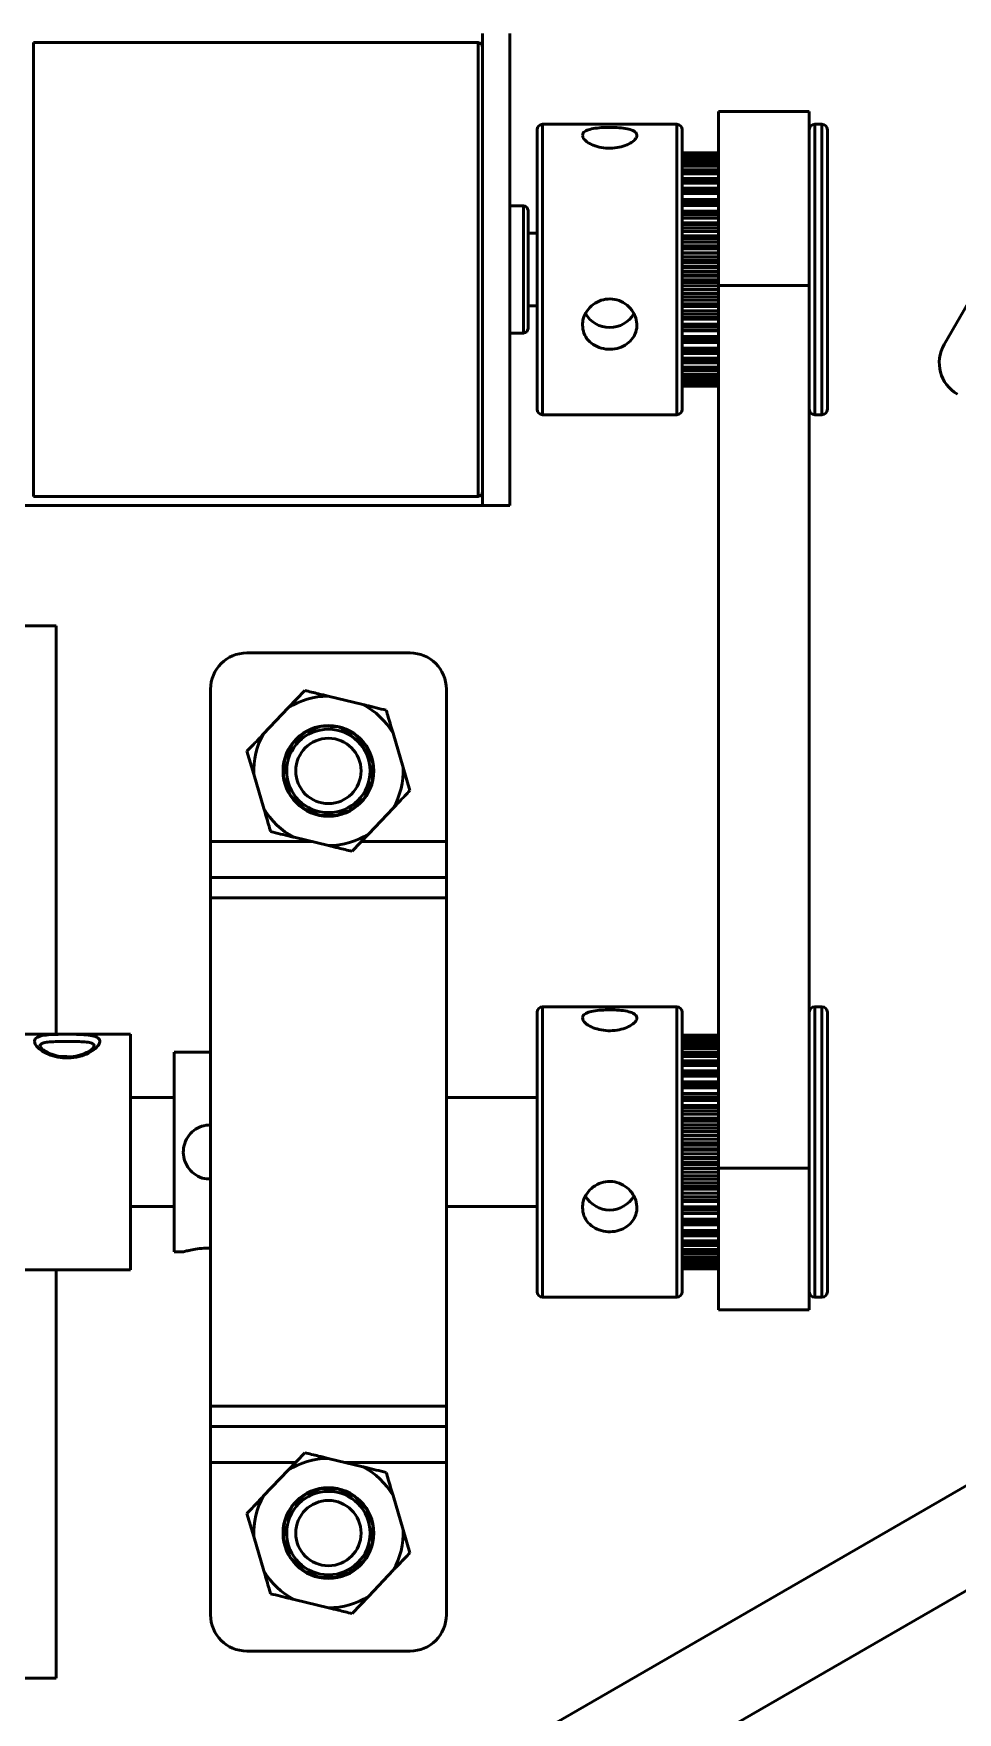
# Model space of a CAD drawing. Header units: millimetres. Extents: x 263 to 2983, y 441 to 2500.
# Drawn here: x 647.9 to 698.8, y 1646.9 to 1739.4 of the extents above; entities that cross this region are included whole.
import ezdxf

# ---------------------------------------------------------------- set-up
doc = ezdxf.new("R2010")
doc.units = ezdxf.units.MM
doc.header["$LTSCALE"] = 0.5
doc.layers.add('BOL', color=7, linetype='Continuous', lineweight=50)

msp = doc.modelspace()

# ---------------------------------------------------------------- linework, layer by layer
at = {"layer": 'BOL'}
for p, q in [((672.654, 1713.387), (672.654, 1739.387)), ((674.154, 1713.387), (674.154, 1739.387)), ((672.404, 1738.887), (647.904, 1738.887)), ((647.904, 1738.887), (647.904, 1713.887)), ((672.404, 1713.887), (672.404, 1738.887)), ((690.654, 1735.087), (685.654, 1735.087)), ((685.654, 1735.087), (685.654, 1725.497)), ((690.654, 1735.087), (690.654, 1725.497)), ((675.654, 1718.687), (675.654, 1734.087)), ((683.354, 1734.387), (675.954, 1734.387)), ((675.954, 1718.387), (675.954, 1734.387)), ((683.354, 1718.387), (683.354, 1734.387)), ((683.654, 1718.687), (683.654, 1734.087)), ((691.354, 1734.387), (690.954, 1734.387)), ((690.954, 1718.387), (690.954, 1734.387)), ((691.354, 1718.387), (691.354, 1734.387)), ((691.654, 1718.687), (691.654, 1734.087)), ((685.654, 1732.821), (683.654, 1732.821)), ((685.654, 1732.812), (683.654, 1732.812)), ((685.654, 1732.797), (683.654, 1732.797)), ((685.654, 1732.783), (683.654, 1732.783)), ((685.654, 1732.723), (683.654, 1732.723)), ((685.654, 1732.683), (683.654, 1732.683)), ((685.654, 1732.644), (683.654, 1732.644)), ((685.654, 1732.534), (683.654, 1732.534)), ((685.654, 1732.47), (683.654, 1732.47)), ((685.654, 1732.407), (683.654, 1732.407)), ((685.654, 1732.249), (683.654, 1732.249)), ((685.654, 1732.161), (683.654, 1732.161)), ((685.654, 1732.074), (683.654, 1732.074)), ((685.654, 1731.87), (683.654, 1731.87)), ((685.654, 1731.76), (683.654, 1731.76)), ((685.654, 1731.652), (683.654, 1731.652)), ((685.654, 1731.406), (683.654, 1731.406)), ((685.654, 1731.276), (683.654, 1731.276)), ((685.654, 1731.147), (683.654, 1731.147)), ((685.654, 1730.862), (683.654, 1730.862)), ((685.654, 1730.714), (683.654, 1730.714)), ((685.654, 1730.567), (683.654, 1730.567)), ((685.654, 1730.247), (683.654, 1730.247)), ((685.654, 1730.083), (683.654, 1730.083)), ((698.088, 1722.251), (702.588, 1730.045)), ((674.904, 1729.887), (674.154, 1729.887)), ((674.904, 1722.887), (674.904, 1729.887)), ((675.154, 1729.637), (675.154, 1723.137)), ((685.654, 1729.921), (683.654, 1729.921)), ((685.654, 1729.609), (683.654, 1729.609)), ((685.654, 1729.572), (683.654, 1729.572)), ((685.654, 1729.395), (683.654, 1729.395)), ((685.654, 1729.219), (683.654, 1729.219)), ((675.654, 1728.387), (675.154, 1728.387)), ((685.654, 1728.949), (683.654, 1728.949)), ((685.654, 1728.846), (683.654, 1728.846)), ((685.654, 1728.659), (683.654, 1728.659)), ((685.654, 1728.473), (683.654, 1728.473)), ((685.654, 1728.249), (683.654, 1728.249)), ((685.654, 1728.082), (683.654, 1728.082)), ((685.654, 1727.887), (683.654, 1727.887)), ((685.654, 1727.693), (683.654, 1727.693)), ((685.654, 1727.519), (683.654, 1727.519)), ((685.654, 1727.313), (683.654, 1727.313)), ((685.654, 1727.291), (683.654, 1727.291)), ((685.654, 1727.092), (683.654, 1727.092)), ((685.654, 1726.893), (683.654, 1726.893)), ((685.654, 1726.771), (683.654, 1726.771)), ((685.654, 1726.563), (683.654, 1726.563)), ((685.654, 1726.485), (683.654, 1726.485)), ((685.654, 1726.285), (683.654, 1726.285)), ((685.654, 1726.085), (683.654, 1726.085)), ((685.654, 1726.017), (683.654, 1726.017)), ((685.654, 1725.81), (683.654, 1725.81)), ((685.654, 1725.678), (683.654, 1725.678)), ((685.654, 1725.48), (683.654, 1725.48)), ((690.654, 1725.497), (685.654, 1725.497)), ((685.654, 1725.497), (685.654, 1676.867)), ((690.654, 1725.497), (690.654, 1676.867)), ((685.654, 1725.282), (683.654, 1725.282)), ((685.654, 1725.269), (683.654, 1725.269)), ((685.654, 1725.066), (683.654, 1725.066)), ((685.654, 1724.883), (683.654, 1724.883)), ((685.654, 1724.69), (683.654, 1724.69)), ((685.654, 1724.496), (683.654, 1724.496)), ((675.154, 1724.387), (675.654, 1724.387)), ((685.654, 1724.343), (683.654, 1724.343)), ((685.654, 1724.111), (683.654, 1724.111)), ((685.654, 1723.926), (683.654, 1723.926)), ((685.654, 1723.74), (683.654, 1723.74)), ((685.654, 1723.652), (683.654, 1723.652)), ((674.154, 1722.887), (674.904, 1722.887)), ((685.654, 1723.374), (683.654, 1723.374)), ((685.654, 1723.201), (683.654, 1723.201)), ((685.654, 1723.026), (683.654, 1723.026)), ((685.654, 1723.004), (683.654, 1723.004)), ((685.654, 1722.686), (683.654, 1722.686)), ((685.654, 1722.526), (683.654, 1722.526)), ((685.654, 1722.365), (683.654, 1722.365)), ((685.654, 1722.056), (683.654, 1722.056)), ((685.654, 1721.912), (683.654, 1721.912)), ((685.654, 1721.767), (683.654, 1721.767)), ((685.654, 1721.494), (683.654, 1721.494)), ((685.654, 1721.369), (683.654, 1721.369)), ((685.654, 1721.242), (683.654, 1721.242)), ((685.654, 1721.009), (683.654, 1721.009)), ((685.654, 1720.904), (683.654, 1720.904)), ((685.654, 1720.798), (683.654, 1720.798)), ((685.654, 1720.609), (683.654, 1720.609)), ((685.654, 1720.527), (683.654, 1720.527)), ((685.654, 1720.443), (683.654, 1720.443)), ((685.654, 1720.3), (683.654, 1720.3)), ((685.654, 1720.241), (683.654, 1720.241)), ((685.654, 1720.181), (683.654, 1720.181)), ((685.654, 1720.087), (683.654, 1720.087)), ((685.654, 1720.053), (683.654, 1720.053)), ((685.654, 1720.017), (683.654, 1720.017)), ((685.654, 1719.974), (683.654, 1719.974)), ((685.654, 1719.964), (683.654, 1719.964)), ((685.654, 1719.953), (683.654, 1719.953)), ((675.954, 1718.387), (683.354, 1718.387)), ((690.954, 1718.387), (691.354, 1718.387)), ((643.654, 1713.387), (672.654, 1713.387)), ((647.904, 1713.887), (672.404, 1713.887)), ((672.654, 1713.387), (674.154, 1713.387)), ((649.154, 1706.757), (644.254, 1706.757)), ((649.154, 1684.257), (649.154, 1706.757)), ((668.654, 1705.257), (659.654, 1705.257)), ((657.654, 1703.257), (657.654, 1694.863)), ((661.935, 1702.227), (662.85, 1703.188)), ((670.654, 1703.257), (670.654, 1694.863)), ((660.58, 1700.805), (661.935, 1702.227)), ((664.14, 1702.876), (666.049, 1702.414)), ((667.714, 1700.828), (668.268, 1698.944)), ((660.039, 1698.57), (659.665, 1699.844)), ((660.594, 1696.686), (660.039, 1698.57)), ((668.268, 1698.944), (668.643, 1697.67)), ((667.728, 1696.709), (666.373, 1695.287)), ((657.654, 1694.863), (657.654, 1692.881)), ((663.239, 1694.863), (657.654, 1694.863)), ((664.167, 1694.638), (662.258, 1695.1)), ((666.373, 1695.287), (665.457, 1694.326)), ((670.654, 1694.863), (665.969, 1694.863)), ((670.654, 1694.863), (670.654, 1692.881)), ((670.654, 1692.881), (657.654, 1692.881)), ((657.654, 1691.757), (657.654, 1692.881)), ((670.654, 1691.757), (670.654, 1692.881)), ((670.654, 1691.757), (657.654, 1691.757)), ((657.654, 1691.757), (657.654, 1663.757)), ((670.654, 1691.757), (670.654, 1663.757)), ((683.354, 1685.757), (675.954, 1685.757)), ((675.954, 1669.757), (675.954, 1685.757)), ((683.354, 1669.757), (683.354, 1685.757)), ((691.354, 1685.757), (690.954, 1685.757)), ((690.954, 1669.757), (690.954, 1685.757)), ((691.354, 1669.757), (691.354, 1685.757)), ((675.654, 1670.057), (675.654, 1685.457)), ((683.654, 1670.057), (683.654, 1685.457)), ((691.654, 1670.057), (691.654, 1685.457)), ((653.254, 1684.257), (646.754, 1684.257)), ((653.254, 1684.257), (653.254, 1683.854)), ((653.254, 1683.854), (653.254, 1671.257)), ((685.654, 1684.191), (683.654, 1684.191)), ((685.654, 1684.183), (683.654, 1684.183)), ((685.654, 1684.167), (683.654, 1684.167)), ((685.654, 1684.153), (683.654, 1684.153)), ((685.654, 1684.094), (683.654, 1684.094)), ((685.654, 1684.053), (683.654, 1684.053)), ((685.654, 1684.014), (683.654, 1684.014)), ((685.654, 1683.905), (683.654, 1683.905)), ((685.654, 1683.84), (683.654, 1683.84)), ((685.654, 1683.777), (683.654, 1683.777)), ((657.654, 1683.257), (655.654, 1683.257)), ((655.654, 1677.757), (655.654, 1683.257)), ((685.654, 1683.619), (683.654, 1683.619)), ((685.654, 1683.531), (683.654, 1683.531)), ((685.654, 1683.445), (683.654, 1683.445)), ((685.654, 1683.241), (683.654, 1683.241)), ((685.654, 1683.131), (683.654, 1683.131)), ((685.654, 1683.022), (683.654, 1683.022)), ((685.654, 1682.776), (683.654, 1682.776)), ((685.654, 1682.646), (683.654, 1682.646)), ((685.654, 1682.517), (683.654, 1682.517)), ((685.654, 1682.232), (683.654, 1682.232)), ((685.654, 1682.084), (683.654, 1682.084)), ((685.654, 1681.937), (683.654, 1681.937)), ((685.654, 1681.617), (683.654, 1681.617)), ((685.654, 1681.454), (683.654, 1681.454)), ((685.654, 1681.291), (683.654, 1681.291)), ((685.654, 1680.98), (683.654, 1680.98)), ((685.654, 1680.942), (683.654, 1680.942)), ((655.654, 1680.757), (653.254, 1680.757)), ((675.654, 1680.757), (670.654, 1680.757)), ((685.654, 1680.765), (683.654, 1680.765)), ((685.654, 1680.589), (683.654, 1680.589)), ((685.654, 1680.32), (683.654, 1680.32)), ((685.654, 1680.216), (683.654, 1680.216)), ((685.654, 1680.029), (683.654, 1680.029)), ((685.654, 1679.843), (683.654, 1679.843)), ((685.654, 1679.619), (683.654, 1679.619)), ((685.654, 1679.452), (683.654, 1679.452)), ((685.654, 1679.258), (683.654, 1679.258)), ((685.654, 1679.064), (683.654, 1679.064)), ((685.654, 1678.889), (683.654, 1678.889)), ((685.654, 1678.684), (683.654, 1678.684)), ((685.654, 1678.661), (683.654, 1678.661)), ((685.654, 1678.462), (683.654, 1678.462)), ((685.654, 1678.264), (683.654, 1678.264)), ((655.654, 1672.257), (655.654, 1677.757)), ((685.654, 1678.141), (683.654, 1678.141)), ((685.654, 1677.933), (683.654, 1677.933)), ((685.654, 1677.856), (683.654, 1677.856)), ((685.654, 1677.656), (683.654, 1677.656)), ((685.654, 1677.456), (683.654, 1677.456)), ((685.654, 1677.388), (683.654, 1677.388)), ((685.654, 1677.18), (683.654, 1677.18)), ((685.654, 1677.049), (683.654, 1677.049)), ((685.654, 1676.851), (683.654, 1676.851)), ((685.654, 1676.652), (683.654, 1676.652)), ((685.654, 1676.64), (683.654, 1676.64)), ((685.654, 1676.436), (683.654, 1676.436)), ((690.654, 1676.867), (685.654, 1676.867)), ((685.654, 1676.867), (685.654, 1669.057)), ((690.654, 1676.867), (690.654, 1669.057)), ((685.654, 1676.253), (683.654, 1676.253)), ((685.654, 1676.06), (683.654, 1676.06)), ((685.654, 1675.867), (683.654, 1675.867)), ((685.654, 1675.713), (683.654, 1675.713)), ((685.654, 1675.481), (683.654, 1675.481)), ((653.254, 1674.757), (655.654, 1674.757)), ((670.654, 1674.757), (675.654, 1674.757)), ((685.654, 1675.296), (683.654, 1675.296)), ((685.654, 1675.111), (683.654, 1675.111)), ((685.654, 1675.022), (683.654, 1675.022)), ((685.654, 1674.745), (683.654, 1674.745)), ((685.654, 1674.571), (683.654, 1674.571)), ((685.654, 1674.396), (683.654, 1674.396)), ((685.654, 1674.375), (683.654, 1674.375)), ((685.654, 1674.056), (683.654, 1674.056)), ((685.654, 1673.896), (683.654, 1673.896)), ((685.654, 1673.735), (683.654, 1673.735)), ((685.654, 1673.426), (683.654, 1673.426)), ((685.654, 1673.282), (683.654, 1673.282)), ((685.654, 1673.137), (683.654, 1673.137)), ((685.654, 1672.864), (683.654, 1672.864)), ((685.654, 1672.739), (683.654, 1672.739)), ((685.654, 1672.612), (683.654, 1672.612)), ((655.654, 1672.257), (656.171, 1672.257)), ((685.654, 1672.379), (683.654, 1672.379)), ((685.654, 1672.275), (683.654, 1672.275)), ((685.654, 1672.169), (683.654, 1672.169)), ((685.654, 1671.979), (683.654, 1671.979)), ((685.654, 1671.897), (683.654, 1671.897)), ((685.654, 1671.813), (683.654, 1671.813)), ((685.654, 1671.67), (683.654, 1671.67)), ((647.119, 1671.257), (653.254, 1671.257)), ((649.154, 1648.757), (649.154, 1671.257)), ((685.654, 1671.612), (683.654, 1671.612)), ((685.654, 1671.551), (683.654, 1671.551)), ((685.654, 1671.457), (683.654, 1671.457)), ((685.654, 1671.423), (683.654, 1671.423)), ((685.654, 1671.387), (683.654, 1671.387)), ((685.654, 1671.344), (683.654, 1671.344)), ((685.654, 1671.335), (683.654, 1671.335)), ((685.654, 1671.323), (683.654, 1671.323)), ((675.954, 1669.757), (683.354, 1669.757)), ((685.654, 1669.057), (690.654, 1669.057)), ((690.954, 1669.757), (691.354, 1669.757)), ((669.56, 1642.196), (711.674, 1666.511)), ((670.654, 1663.757), (657.654, 1663.757)), ((657.654, 1663.757), (657.654, 1662.633)), ((670.654, 1663.757), (670.654, 1662.633)), ((670.654, 1662.633), (657.654, 1662.633)), ((657.654, 1660.651), (657.654, 1662.633)), ((670.654, 1660.651), (670.654, 1662.633)), ((672.06, 1637.866), (714.174, 1662.181)), ((657.654, 1660.651), (657.654, 1652.257)), ((662.339, 1660.651), (657.654, 1660.651)), ((661.935, 1660.227), (662.85, 1661.188)), ((664.14, 1660.876), (666.049, 1660.414)), ((670.654, 1660.651), (665.069, 1660.651)), ((670.654, 1660.651), (670.654, 1652.257)), ((660.58, 1658.805), (661.935, 1660.227)), ((667.714, 1658.828), (668.268, 1656.944)), ((660.039, 1656.57), (659.665, 1657.844)), ((668.268, 1656.944), (668.643, 1655.67)), ((660.594, 1654.686), (660.039, 1656.57)), ((667.728, 1654.709), (666.373, 1653.287)), ((666.373, 1653.287), (665.457, 1652.326)), ((664.167, 1652.638), (662.258, 1653.1)), ((668.654, 1650.257), (659.654, 1650.257)), ((643.625, 1648.757), (649.154, 1648.757))]:
    msp.add_line(p, q, dxfattribs=at)
at = {"layer": 'BOL', "flags": 128}
for points in [[(665.418, 1696.612), (664.57, 1696.303), (663.642, 1696.321), (662.813, 1696.659), (662.054, 1697.419), (661.685, 1698.436), (661.741, 1699.372), (662.163, 1700.251), (662.869, 1700.889), (663.76, 1701.215), (664.735, 1701.178), (665.59, 1700.791), (666.255, 1700.093), (666.606, 1699.188), (666.582, 1698.208), (666.158, 1697.28), (665.418, 1696.612), (665.418, 1696.612)], [(665.418, 1654.612), (664.57, 1654.303), (663.642, 1654.321), (662.813, 1654.659), (662.054, 1655.419), (661.685, 1656.436), (661.741, 1657.372), (662.163, 1658.251), (662.869, 1658.889), (663.76, 1659.215), (664.735, 1659.178), (665.59, 1658.791), (666.255, 1658.093), (666.606, 1657.188), (666.582, 1656.208), (666.158, 1655.28), (665.418, 1654.612), (665.418, 1654.612)]]:
    msp.add_lwpolyline(points, dxfattribs=at)
at = {"layer": 'BOL'}
for centre, radius in [((664.154, 1698.757), 2.5), ((664.154, 1698.757), 2.3), ((664.154, 1698.757), 1.8), ((664.154, 1656.757), 2.5), ((664.154, 1656.757), 2.3), ((664.154, 1656.757), 1.8)]:
    msp.add_circle(centre, radius, dxfattribs=at)
for centre, radius, start, end in [((672.404, 1738.637), 0.25, 0, 90), ((675.954, 1734.087), 0.3, 90, 180), ((683.354, 1734.087), 0.3, 0, 90), ((690.954, 1734.087), 0.3, 90, 180), ((691.354, 1734.087), 0.3, 0, 90), ((674.904, 1729.637), 0.25, 0, 90), ((679.654, 1724.737), 1.547, 210.27074, 329.70625), ((674.904, 1723.137), 0.25, 270, 0), ((699.82, 1721.251), 2, 150, 240), ((675.954, 1718.687), 0.3, 180, 270), ((683.354, 1718.687), 0.3, 270, 0), ((690.954, 1718.687), 0.3, 180, 270), ((691.354, 1718.687), 0.3, 270, 0), ((672.404, 1714.137), 0.25, 270, 0), ((659.654, 1703.257), 2, 90, 180), ((668.654, 1703.257), 2, 0, 90), ((664.154, 1698.757), 4.119, 90.18721, 122.59771), ((664.154, 1698.757), 4.119, 30.18721, 62.59771), ((664.154, 1698.757), 4.119, 150.18721, 182.59771), ((664.154, 1698.757), 4.119, 330.18721, 2.59771), ((664.154, 1698.757), 4.119, 210.18721, 242.59771), ((664.154, 1698.757), 4.119, 270.18721, 302.59771), ((675.954, 1685.457), 0.3, 90, 180), ((683.354, 1685.457), 0.3, 0, 90), ((690.954, 1685.457), 0.3, 90, 180), ((691.354, 1685.457), 0.3, 0, 90), ((679.654, 1676.107), 1.547, 210.26537, 329.71163), ((675.954, 1670.057), 0.3, 180, 270), ((683.354, 1670.057), 0.3, 270, 0), ((690.954, 1670.057), 0.3, 180, 270), ((691.354, 1670.057), 0.3, 270, 0), ((664.154, 1656.757), 4.119, 90.18721, 122.59771), ((664.154, 1656.757), 4.119, 30.18721, 62.59771), ((664.154, 1656.757), 4.119, 150.18721, 182.59771), ((664.154, 1656.757), 4.119, 330.18721, 2.59771), ((664.154, 1656.757), 4.119, 210.18721, 242.59771), ((664.154, 1656.757), 4.119, 270.18721, 302.59771), ((659.654, 1652.257), 2, 180, 270), ((668.654, 1652.257), 2, 270, 0)]:
    msp.add_arc(centre, radius, start, end, dxfattribs=at)
for points, knots in [([(678.154, 1733.777), (678.17, 1733.71), (678.203, 1733.576), (678.456, 1733.365), (678.832, 1733.188), (679.306, 1733.078), (679.816, 1733.06), (680.304, 1733.137), (680.721, 1733.291), (681.023, 1733.493), (681.171, 1733.707), (681.148, 1733.898), (680.961, 1734.047), (680.629, 1734.149), (680.186, 1734.207), (679.682, 1734.226), (679.179, 1734.211), (678.73, 1734.159), (678.383, 1734.063), (678.184, 1733.931), (678.163, 1733.823), (678.154, 1733.777)], [0, 0, 0, 0, 0.053048, 0.10608, 0.159681, 0.213694, 0.267076, 0.319764, 0.372776, 0.426618, 0.48052, 0.533622, 0.58632, 0.6396, 0.69358, 0.747289, 0.800146, 0.852913, 0.906474, 0.960493, 1, 1, 1, 1]), ([(678.154, 1723.322), (678.17, 1723.169), (678.203, 1722.863), (678.456, 1722.468), (678.832, 1722.171), (679.306, 1722.001), (679.816, 1721.975), (680.304, 1722.091), (680.721, 1722.34), (681.023, 1722.703), (681.171, 1723.146), (681.148, 1723.619), (680.961, 1724.067), (680.629, 1724.442), (680.186, 1724.696), (679.682, 1724.79), (679.179, 1724.715), (678.73, 1724.482), (678.383, 1724.12), (678.184, 1723.711), (678.163, 1723.438), (678.154, 1723.322)], [0, 0, 0, 0, 0.053053, 0.106083, 0.159684, 0.213698, 0.26708, 0.319767, 0.372779, 0.426625, 0.480521, 0.533625, 0.586328, 0.639605, 0.693584, 0.747293, 0.800149, 0.852918, 0.906478, 0.960494, 1, 1, 1, 1]), ([(662.85, 1703.188), (663.102, 1703.127), (663.528, 1703.024), (663.963, 1702.919), (664.14, 1702.876)], [0, 0, 0, 0, 0.592744, 1, 1, 1, 1]), ([(666.049, 1702.414), (666.113, 1702.398), (666.549, 1702.293), (666.975, 1702.19), (667.339, 1702.101)], [0, 0, 0, 0, 0.145961, 1, 1, 1, 1]), ([(667.339, 1702.101), (667.378, 1701.972), (667.501, 1701.553), (667.627, 1701.124), (667.714, 1700.828)], [0, 0, 0, 0, 0.309689, 1, 1, 1, 1]), ([(659.665, 1699.844), (659.758, 1699.942), (660.059, 1700.258), (660.367, 1700.581), (660.58, 1700.805)], [0, 0, 0, 0, 0.309702, 1, 1, 1, 1]), ([(668.643, 1697.67), (668.55, 1697.573), (668.249, 1697.257), (667.94, 1696.933), (667.728, 1696.709)], [0, 0, 0, 0, 0.309676, 1, 1, 1, 1]), ([(660.968, 1695.413), (660.93, 1695.542), (660.807, 1695.961), (660.681, 1696.39), (660.594, 1696.686)], [0, 0, 0, 0, 0.309689, 1, 1, 1, 1]), ([(665.321, 1696.776), (665.339, 1696.745), (665.371, 1696.691), (665.404, 1696.636), (665.418, 1696.612)], [0, 0, 0, 0, 0.560194, 1, 1, 1, 1]), ([(662.258, 1695.1), (662.195, 1695.116), (661.759, 1695.221), (661.332, 1695.325), (660.968, 1695.413)], [0, 0, 0, 0, 0.145979, 1, 1, 1, 1]), ([(665.457, 1694.326), (665.205, 1694.387), (664.78, 1694.49), (664.345, 1694.595), (664.167, 1694.638)], [0, 0, 0, 0, 0.592736, 1, 1, 1, 1]), ([(678.154, 1685.147), (678.17, 1685.08), (678.203, 1684.946), (678.456, 1684.735), (678.832, 1684.558), (679.306, 1684.448), (679.816, 1684.43), (680.304, 1684.507), (680.721, 1684.661), (681.023, 1684.863), (681.171, 1685.077), (681.148, 1685.269), (680.961, 1685.418), (680.629, 1685.519), (680.186, 1685.577), (679.682, 1685.596), (679.179, 1685.581), (678.73, 1685.529), (678.383, 1685.433), (678.184, 1685.302), (678.163, 1685.193), (678.154, 1685.147)], [0, 0, 0, 0, 0.053053, 0.106086, 0.159684, 0.213699, 0.267081, 0.319768, 0.372779, 0.426621, 0.480525, 0.533628, 0.586326, 0.639604, 0.693584, 0.747293, 0.80015, 0.852916, 0.90648, 0.960498, 1, 1, 1, 1]), ([(647.954, 1683.854), (647.954, 1683.865), (647.958, 1683.947), (648.052, 1684.071), (648.358, 1684.179), (648.822, 1684.23), (649.399, 1684.246), (650.013, 1684.247), (650.585, 1684.234), (651.068, 1684.193), (651.406, 1684.099), (651.571, 1683.94), (651.549, 1683.72), (651.338, 1683.459), (650.956, 1683.201), (650.433, 1683.001), (649.828, 1682.915), (649.226, 1682.968), (648.689, 1683.136), (648.263, 1683.382), (647.999, 1683.643), (647.968, 1683.788), (647.954, 1683.854)], [0, 0, 0, 0, 0.008753, 0.061375, 0.113781, 0.167276, 0.220759, 0.272212, 0.322429, 0.374316, 0.428961, 0.479601, 0.532514, 0.585104, 0.637963, 0.69173, 0.744436, 0.795014, 0.845657, 0.898883, 0.954173, 1, 1, 1, 1]), ([(651.234, 1683.554), (651.24, 1683.582), (651.259, 1683.668), (651.124, 1683.76), (650.848, 1683.823), (650.443, 1683.841), (649.969, 1683.842), (649.46, 1683.842), (648.98, 1683.84), (648.593, 1683.814), (648.337, 1683.742), (648.257, 1683.646), (648.254, 1683.582), (648.254, 1683.572)], [0, 0, 0, 0, 0.046783, 0.145283, 0.253052, 0.356973, 0.458564, 0.562986, 0.671048, 0.777862, 0.880897, 0.983049, 1, 1, 1, 1]), ([(649.634, 1683.016), (649.555, 1683.016), (649.292, 1683.017), (648.876, 1683.142), (648.498, 1683.328), (648.322, 1683.483), (648.283, 1683.536), (648.273, 1683.549)], [0, 0, 0, 0, 0.118139, 0.394504, 0.682749, 0.920155, 1, 1, 1, 1]), ([(651.254, 1683.553), (651.256, 1683.566), (651.261, 1683.596), (651.162, 1683.446), (650.909, 1683.272), (650.506, 1683.096), (650.042, 1682.99), (649.742, 1683.009), (649.634, 1683.016)], [0, 0, 0, 0, 0.127718, 0.291626, 0.460115, 0.662491, 0.878448, 1, 1, 1, 1]), ([(657.654, 1679.257), (657.489, 1679.241), (657.159, 1679.209), (656.717, 1678.961), (656.373, 1678.592), (656.169, 1678.12), (656.133, 1677.611), (656.263, 1677.127), (656.541, 1676.709), (656.945, 1676.409), (657.342, 1676.256), (657.583, 1676.272), (657.654, 1676.277)], [0, 0, 0, 0, 0.104631, 0.209169, 0.31618, 0.424963, 0.531117, 0.634495, 0.738965, 0.846777, 0.955271, 1, 1, 1, 1]), ([(678.154, 1674.693), (678.17, 1674.54), (678.203, 1674.233), (678.456, 1673.839), (678.832, 1673.541), (679.306, 1673.371), (679.816, 1673.345), (680.304, 1673.462), (680.721, 1673.71), (681.023, 1674.073), (681.171, 1674.517), (681.148, 1674.989), (680.961, 1675.437), (680.629, 1675.812), (680.186, 1676.066), (679.682, 1676.161), (679.179, 1676.085), (678.73, 1675.852), (678.383, 1675.491), (678.184, 1675.081), (678.163, 1674.808), (678.154, 1674.693)], [0, 0, 0, 0, 0.053053, 0.106083, 0.159681, 0.213697, 0.267079, 0.319766, 0.372778, 0.42662, 0.480521, 0.533625, 0.586322, 0.639599, 0.693579, 0.747289, 0.800146, 0.852913, 0.906474, 0.960494, 1, 1, 1, 1]), ([(657.654, 1672.466), (657.489, 1672.461), (657.159, 1672.452), (656.716, 1672.387), (656.376, 1672.316), (656.176, 1672.263), (656.173, 1672.262), (656.171, 1672.262)], [0, 0, 0, 0, 0.209351, 0.418508, 0.632632, 0.850279, 1, 1, 1, 1]), ([(662.85, 1661.188), (663.102, 1661.127), (663.528, 1661.024), (663.963, 1660.919), (664.14, 1660.876)], [0, 0, 0, 0, 0.592744, 1, 1, 1, 1]), ([(666.049, 1660.414), (666.113, 1660.398), (666.549, 1660.293), (666.975, 1660.19), (667.339, 1660.101)], [0, 0, 0, 0, 0.145961, 1, 1, 1, 1]), ([(667.339, 1660.101), (667.378, 1659.972), (667.501, 1659.553), (667.627, 1659.124), (667.714, 1658.828)], [0, 0, 0, 0, 0.309689, 1, 1, 1, 1]), ([(659.665, 1657.844), (659.758, 1657.942), (660.059, 1658.258), (660.367, 1658.581), (660.58, 1658.805)], [0, 0, 0, 0, 0.309702, 1, 1, 1, 1]), ([(668.643, 1655.67), (668.55, 1655.573), (668.249, 1655.257), (667.94, 1654.933), (667.728, 1654.709)], [0, 0, 0, 0, 0.309676, 1, 1, 1, 1]), ([(660.968, 1653.413), (660.93, 1653.542), (660.807, 1653.961), (660.681, 1654.39), (660.594, 1654.686)], [0, 0, 0, 0, 0.309689, 1, 1, 1, 1]), ([(665.321, 1654.776), (665.339, 1654.745), (665.371, 1654.691), (665.404, 1654.636), (665.418, 1654.612)], [0, 0, 0, 0, 0.560194, 1, 1, 1, 1]), ([(662.258, 1653.1), (662.195, 1653.116), (661.759, 1653.221), (661.332, 1653.325), (660.968, 1653.413)], [0, 0, 0, 0, 0.145979, 1, 1, 1, 1]), ([(665.457, 1652.326), (665.205, 1652.387), (664.78, 1652.49), (664.345, 1652.595), (664.167, 1652.638)], [0, 0, 0, 0, 0.592736, 1, 1, 1, 1])]:
    msp.add_open_spline(points, degree=3, knots=knots, dxfattribs=at)

doc.saveas('drawing.dxf')
